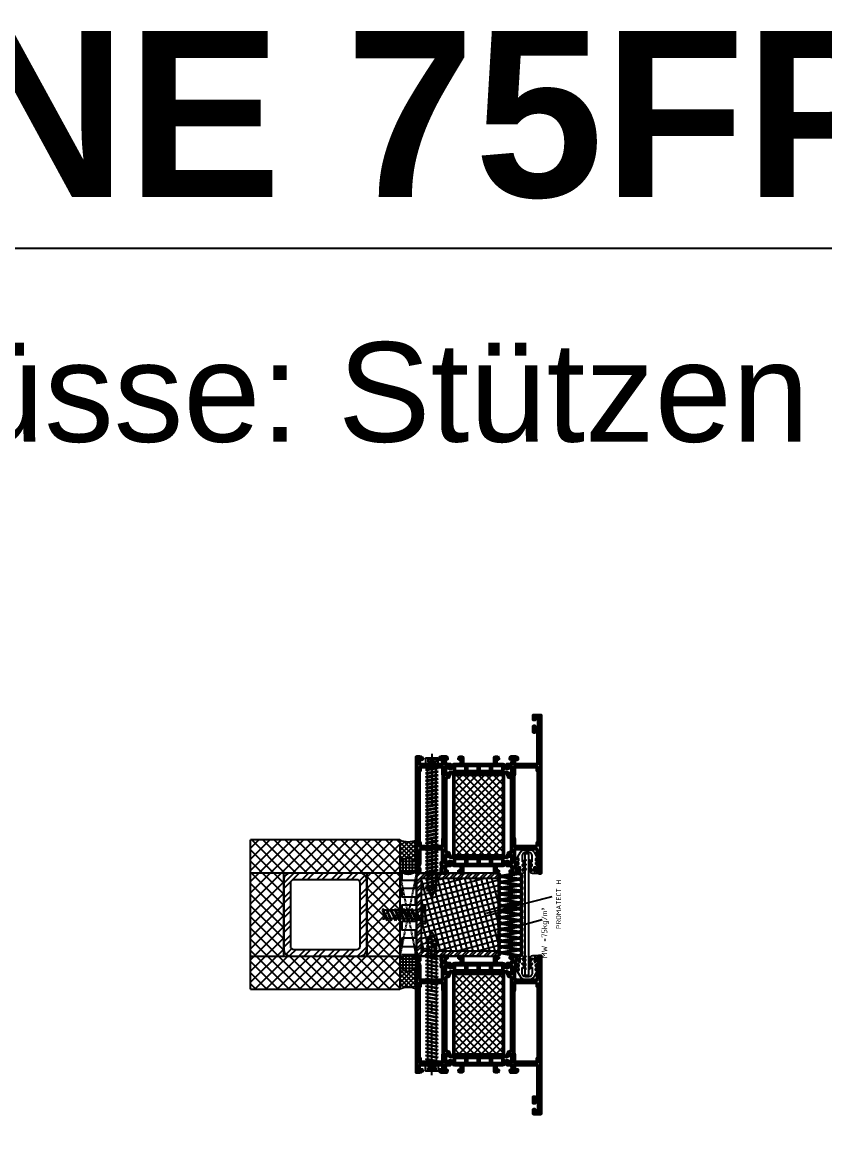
# Model space of a CAD drawing. Header units: millimetres. Extents: x -1598 to 10110, y -2803 to 662.
# Drawn here: x 7886 to 8370, y -8 to 662 of the extents above; entities that cross this region are included whole.
import ezdxf

# ---------------------------------------------------------------- set-up
doc = ezdxf.new("R2010")
doc.units = ezdxf.units.MM
for name, pattern in [('AUSGEZOGEN', [0]), ('CENTER', [50.8, 31.75, -6.35, 6.35, -6.35]), ('FOIL', [2, 0.8, -1.2]), ('VERDECKT', [0.75, 0.5, -0.25])]:
    doc.linetypes.add(name, pattern=pattern)
for name, color, linetype in [('00TXT', 7, 'AUSGEZOGEN'), ('01TXT', 7, 'Continuous'), ('CENT_25', 3, 'CENTER'), ('CONST25', 3, 'Continuous'), ('CONST35', 3, 'Continuous'), ('DICHT_PAR', 3, 'Continuous'), ('HIDE_25', 3, 'VERDECKT')]:
    doc.layers.add(name, color=color, linetype=linetype)
for name, color, linetype, lineweight in [('AM_2', 5, 'Continuous', 50), ('AM_4', 3, 'Continuous', 25), ('AM_S', 80, 'Continuous', 50), ('AM_SP', 3, 'Continuous', 50), ('Docu-AM_8', 1, 'Continuous', 25), ('Schraffur', 12, 'Continuous', 25), ('X_INS_BLOCK', 7, 'Continuous', 20)]:
    doc.layers.add(name, color=color, linetype=linetype, lineweight=lineweight)
doc.layers.add('BOUND_EXT', color=30, linetype='Continuous', plot=False)
doc.styles.get("Standard").update_dxf_attribs({"font": 'ISOCP.SHX'})
doc.styles.add('SWISS', font='swiss.ttf')
doc.styles.add('SWISSB', font='swissb.ttf')
pattern_1 = [(315, (7892.8588, 407.7807), (1.347038, 1.347038), []), (45, (7892.8588, 407.7807), (-1.347038, 1.347038), [])]
pattern_2 = [(360, (7892.8588, 407.7807), (7e-16, 1.905), []), (90, (7892.8588, 407.7807), (-1.905, 7e-16), [])]
pattern_3 = [(315, (7892.8588, 471.0216), (1.3470384, 1.3470384), []), (45, (7892.8588, 471.0216), (-1.3470384, 1.3470384), [])]
pattern_4 = [(360, (7892.8588, 471.0216), (7e-16, 1.905), []), (90, (7892.8588, 471.0216), (-1.905, 7e-16), [])]

# ---------------------------------------------------------------- blocks, each defined once
blk = doc.blocks.new('A-4090183_docu_wos')
at = {"layer": 'Docu-AM_8'}
h = blk.add_hatch(dxfattribs=at)
h.set_pattern_fill('ANSI37', color=256)
h.paths.add_polyline_path([(30, 49), (0, 49), (0, 0), (30, 0)])
at = {"layer": 'AM_S'}
blk.add_lwpolyline([(0, 0), (30, 0), (30, 49), (0, 49), (0, 0)], close=True, dxfattribs=at)
blk = doc.blocks.new('B-LL4010060')
at = {"layer": 'DICHT_PAR'}
for points in [[(9.4, 12.7, -0.414214), (11.4, 10.7), (11.4, 7.32, -0.606815), (11.09, 7.16), (9.67, 8.15, 0.876976), (9.27, 7.71), (11.35, 5.22, -0.176327), (11.4, 5.1), (11.4, 4.63, -0.63707), (11.07, 4.47), (9.69, 5.63, 0.876976), (9.25, 5.23), (11.36, 2.22, -0.153915), (11.4, 2.1), (11.4, 1.71, -0.668179), (11.06, 1.57), (9.71, 2.91, 0.876976), (9.24, 2.55), (10.28, 0.75, 0.267949), (11.58, 0), (14.6, 0, 0.414214), (14.8, 0.2), (14.8, 2.8, -0.414214), (15, 3), (15.3, 3, 0.414214), (15.5, 3.2), (15.5, 3.23, 0.221695), (15.14, 4), (13.47, 5.4, -0.221695), (13.4, 5.56), (13.4, 6.24, -0.520567), (13.67, 6.43), (14.5, 6.13, 0.8391), (14.79, 6.64), (13.47, 7.76, -0.220543), (13.4, 7.91), (13.4, 8.69, -0.63707), (13.73, 8.84), (14.41, 8.27, 0.8391), (14.86, 8.65), (12.52, 12.7, 0.267949), (9.92, 14.2), (6.88, 14.2, 0.267949), (4.28, 12.7), (1.94, 8.65, 0.8391), (2.39, 8.27), (3.07, 8.84, -0.63707), (3.4, 8.69), (3.4, 7.91, -0.220543), (3.33, 7.76), (2.01, 6.64, 0.8391), (2.3, 6.13), (3.13, 6.43, -0.520567), (3.4, 6.24), (3.4, 5.56, -0.221695), (3.33, 5.4), (1.66, 4, 0.221695), (1.3, 3.23), (1.3, 3.2, 0.414214), (1.5, 3), (1.8, 3, -0.414214), (2, 2.8), (2, 0.2, 0.414214), (2.2, 0), (5.22, 0, 0.267949), (6.52, 0.75), (7.56, 2.55, 0.876976), (7.09, 2.91), (5.74, 1.57, -0.668179), (5.4, 1.71), (5.4, 2.1, -0.153915), (5.44, 2.22), (7.55, 5.23, 0.876976), (7.11, 5.63), (5.73, 4.47, -0.63707), (5.4, 4.63), (5.4, 5.1, -0.176327), (5.45, 5.22), (7.53, 7.71, 0.876976), (7.13, 8.15), (5.71, 7.16, -0.606815), (5.4, 7.32), (5.4, 10.7, -0.414214), (7.4, 12.7), (9.4, 12.7)], [(4.2, 3.5, 1), (3.2, 3.5), (3.2, 1.5, 1), (4.2, 1.5), (4.2, 3.5)], [(12.6, 1.5, 1), (13.6, 1.5), (13.6, 3.5, 1), (12.6, 3.5), (12.6, 1.5)]]:
    blk.add_lwpolyline(points, format="xyb", close=True, dxfattribs=at)
blk = doc.blocks.new('LL4010060')
blk.add_blockref('B-LL4010060', (0, 0))
blk = doc.blocks.new('S2')
for p, q in [((14632.26, 24993.55), (14639.76, 24996.05)), ((14632.26, 24991.28), (14639.11, 24993.78)), ((14633.36, 24995.88), (14632.91, 24996.05)), ((14633.36, 24993.91), (14638.66, 24996.45)), ((14633.36, 24993.91), (14633.36, 24995.88)), ((14633.36, 24993.14), (14638.66, 24995.68)), ((14638.66, 24993.95), (14633.87, 24991.87)), ((14639.76, 24996.05), (14638.66, 24996.45)), ((14638.66, 24993.95), (14638.66, 24995.68)), ((14639.11, 24993.78), (14638.66, 24993.95)), ((14633.36, 24993.14), (14632.26, 24993.55)), ((14633.36, 24990.88), (14632.26, 24991.28)), ((14632.26, 24988.55), (14639.76, 24991.05)), ((14633.36, 24988.14), (14632.26, 24988.55)), ((14632.26, 24986.05), (14639.76, 24988.55)), ((14633.36, 24990.88), (14638.66, 24993.6)), ((14633.36, 24991.68), (14633.36, 24993.14)), ((14633.36, 24988.91), (14638.66, 24991.45)), ((14633.36, 24988.91), (14633.36, 24990.88)), ((14633.36, 24988.14), (14638.66, 24990.68)), ((14633.36, 24986.41), (14638.66, 24988.95)), ((14633.36, 24985.64), (14638.66, 24988.18)), ((14633.36, 24986.41), (14633.36, 24988.14)), ((14638.66, 24991.45), (14638.66, 24993.62)), ((14639.76, 24991.05), (14638.66, 24991.45)), ((14638.66, 24988.95), (14638.66, 24990.68)), ((14639.76, 24988.55), (14638.66, 24988.95)), ((14638.66, 24986.45), (14638.66, 24988.18)), ((14633.36, 24985.64), (14632.26, 24986.05)), ((14632.26, 24983.55), (14639.76, 24986.05)), ((14632.26, 24981.05), (14639.76, 24983.55)), ((14633.36, 24983.14), (14632.26, 24983.55)), ((14632.26, 24981.05), (14639.76, 24983.55)), ((14639.76, 24981.05), (14632.26, 24978.55)), ((14633.36, 24980.64), (14632.26, 24981.05)), ((14633.36, 24983.91), (14638.66, 24986.45)), ((14633.36, 24983.14), (14638.66, 24985.68)), ((14633.36, 24983.91), (14633.36, 24985.64)), ((14633.36, 24981.41), (14638.66, 24983.95)), ((14633.36, 24980.64), (14638.66, 24983.18)), ((14633.36, 24980.64), (14638.66, 24983.18)), ((14633.36, 24981.41), (14633.36, 24983.14)), ((14633.36, 24978.91), (14638.66, 24981.45)), ((14633.36, 24978.91), (14638.66, 24981.45)), ((14633.36, 24978.14), (14638.66, 24980.68)), ((14633.36, 24978.91), (14633.36, 24980.64)), ((14639.76, 24986.05), (14638.66, 24986.45)), ((14638.66, 24983.95), (14638.66, 24985.68)), ((14639.76, 24983.55), (14638.66, 24983.95)), ((14638.66, 24981.45), (14638.66, 24983.18)), ((14639.76, 24981.05), (14638.66, 24981.45)), ((14639.76, 24981.05), (14638.66, 24981.45)), ((14638.66, 24978.95), (14638.66, 24980.68)), ((14632.26, 24976.05), (14639.76, 24978.55)), ((14633.36, 24978.14), (14632.26, 24978.55)), ((14633.1, 24975.74), (14632.26, 24976.05)), ((14638.8, 24976.4), (14632.32, 24973.56)), ((14632.32, 24973.56), (14639.76, 24976.05)), ((14638.67, 24978.18), (14633.1, 24975.74)), ((14633.23, 24976.37), (14638.66, 24978.95)), ((14639.76, 24978.55), (14638.66, 24978.95)), ((14639.76, 24976.05), (14638.8, 24976.4)), ((14630.31, 24970.94), (14630.41, 24972.04)), ((14630.41, 24972.04), (14631.26, 24972.89)), ((14630.41, 24972.04), (14641.62, 24972.04)), ((14630.81, 24970.39), (14641.22, 24970.39)), ((14640.76, 24972.89), (14631.26, 24972.89)), ((14641.62, 24972.04), (14640.76, 24972.89)), ((14641.72, 24970.94), (14641.62, 24972.04))]:
    blk.add_line(p, q)
for centre, radius, start, end in [((14623.36, 24978.01), 10, 332.74785, 346.86815), ((14623.36, 24978.01), 10, 350.52885, 0.7633), ((14648.66, 24978.01), 10, 179.04277, 189.28873), ((14648.66, 24978.01), 10, 192.9916, 207.25215), ((14630.81, 24970.89), 0.5, 175, 270), ((14631.37, 24973.89), 1, 269.88065, 332.6128), ((14640.66, 24973.89), 1, 207.38696, 270.11916), ((14641.22, 24970.89), 0.5, 270, 5)]:
    blk.add_arc(centre, radius, start, end)
blk = doc.blocks.new('*X84')
at = {"color": 0}
for p, q in [((385.68, 70.82), (381.68, 74.82)), ((388.8, 70.82), (384.8, 74.82)), ((394.52, 70.82), (390.52, 74.82)), ((397.64, 70.82), (393.64, 74.82)), ((403.36, 70.82), (399.36, 74.82)), ((406.48, 70.82), (402.48, 74.82)), ((412.2, 70.82), (408.2, 74.82)), ((415.32, 70.82), (411.32, 74.82)), ((421.3, 70.55), (417.03, 74.82)), ((426.31, 68.67), (420.16, 74.82)), ((380.31, 67.35), (376.34, 71.32)), ((380.73, 70.05), (377.31, 73.47)), ((426.31, 65.54), (422.05, 69.8)), ((380.31, 61.63), (376.31, 65.63)), ((380.31, 58.51), (376.31, 62.51)), ((426.31, 59.83), (422.31, 63.83)), ((426.31, 56.7), (422.31, 60.7)), ((380.31, 52.79), (376.31, 56.79)), ((380.31, 49.67), (376.31, 53.67)), ((426.31, 50.99), (422.31, 54.99)), ((380.31, 43.96), (376.31, 47.96)), ((426.31, 47.86), (422.31, 51.86)), ((380.31, 40.83), (376.31, 44.83)), ((426.31, 42.15), (422.31, 46.15)), ((426.31, 39.03), (422.31, 43.03)), ((380.31, 35.12), (376.31, 39.12)), ((380.31, 31.99), (376.31, 35.99)), ((426.31, 33.31), (422.31, 37.31)), ((426.31, 30.19), (422.31, 34.19)), ((381.77, 24.82), (376.31, 30.28)), ((387.49, 24.82), (383.49, 28.82)), ((390.61, 24.82), (386.61, 28.82)), ((396.32, 24.82), (392.32, 28.82)), ((399.45, 24.82), (395.45, 28.82)), ((405.16, 24.82), (401.16, 28.82)), ((408.29, 24.82), (404.29, 28.82)), ((414, 24.82), (410, 28.82)), ((417.13, 24.82), (413.13, 28.82)), ((422.81, 24.85), (418.84, 28.82)), ((424.96, 25.82), (421.54, 29.24))]:
    blk.add_line(p, q, dxfattribs=at)
blk = doc.blocks.new('Schraube 1')
at = {"layer": 'CENT_25'}
blk.add_line((524.71, 411.25), (613.33, 411.25), dxfattribs=at)
at = {"layer": 'CONST25'}
for p, q in [((527.25, 407.7), (527.25, 414.8)), ((527.55, 415.1), (531.05, 415.1)), ((531.05, 415.1), (531.05, 407.4)), ((534.05, 413.9), (531.05, 413.9)), ((532.95, 408.6), (534.05, 413.9)), ((534.64, 413.9), (533.54, 408.6)), ((534.05, 413.9), (534.35, 415)), ((534.35, 415), (534.64, 413.9)), ((536.25, 413.9), (534.64, 413.9)), ((535.15, 408.6), (536.25, 413.9)), ((536.84, 413.9), (535.74, 408.6)), ((536.25, 413.9), (536.55, 415)), ((536.55, 415), (536.84, 413.9)), ((538.45, 413.9), (536.84, 413.9)), ((537.35, 408.6), (538.45, 413.9)), ((539.04, 413.9), (537.94, 408.6)), ((538.45, 413.9), (538.75, 415)), ((538.75, 415), (539.04, 413.9)), ((540.65, 413.9), (539.04, 413.9)), ((539.55, 408.6), (540.65, 413.9)), ((541.24, 413.9), (540.14, 408.6)), ((540.65, 413.9), (540.95, 415)), ((540.95, 415), (541.24, 413.9)), ((542.85, 413.9), (541.24, 413.9)), ((541.75, 408.6), (542.85, 413.9)), ((543.44, 413.9), (542.34, 408.6)), ((542.85, 413.9), (543.15, 415)), ((543.15, 415), (543.44, 413.9)), ((545.05, 413.9), (543.44, 413.9)), ((543.95, 408.6), (545.05, 413.9)), ((545.64, 413.9), (544.54, 408.6)), ((545.05, 413.9), (545.35, 415)), ((545.35, 415), (545.64, 413.9)), ((547.25, 413.9), (545.64, 413.9)), ((546.15, 408.6), (547.25, 413.9)), ((547.84, 413.9), (546.74, 408.6)), ((547.25, 413.9), (547.55, 415)), ((547.55, 415), (547.84, 413.9)), ((549.45, 413.9), (547.84, 413.9)), ((548.35, 408.6), (549.45, 413.9)), ((550.04, 413.9), (548.94, 408.6)), ((549.45, 413.9), (549.75, 415)), ((549.75, 415), (550.04, 413.9)), ((551.65, 413.9), (550.04, 413.9)), ((550.55, 408.6), (551.65, 413.9)), ((552.24, 413.9), (551.14, 408.6)), ((551.65, 413.9), (551.95, 415)), ((551.95, 415), (552.24, 413.9)), ((553.85, 413.9), (552.24, 413.9)), ((552.75, 408.6), (553.85, 413.9)), ((554.44, 413.9), (553.34, 408.6)), ((553.85, 413.9), (554.15, 415)), ((554.15, 415), (554.44, 413.9)), ((556.05, 413.9), (554.44, 413.9)), ((554.95, 408.6), (556.05, 413.9)), ((556.64, 413.9), (555.54, 408.6)), ((556.05, 413.9), (556.35, 415)), ((556.35, 415), (556.64, 413.9)), ((558.25, 413.9), (556.64, 413.9)), ((557.15, 408.6), (558.25, 413.9)), ((558.84, 413.9), (557.74, 408.6)), ((558.25, 413.9), (558.55, 415)), ((558.55, 415), (558.84, 413.9)), ((560.45, 413.9), (558.84, 413.9)), ((559.35, 408.6), (560.45, 413.9)), ((561.04, 413.9), (559.94, 408.6)), ((560.45, 413.9), (560.75, 415)), ((560.75, 415), (561.04, 413.9)), ((562.65, 413.9), (561.04, 413.9)), ((561.55, 408.6), (562.65, 413.9)), ((563.24, 413.9), (562.14, 408.6)), ((562.65, 413.9), (562.95, 415)), ((562.95, 415), (563.24, 413.9)), ((564.85, 413.9), (563.24, 413.9)), ((563.75, 408.6), (564.85, 413.9)), ((565.44, 413.9), (564.34, 408.6)), ((564.85, 413.9), (565.15, 415)), ((565.15, 415), (565.44, 413.9)), ((567.05, 413.9), (565.44, 413.9)), ((565.95, 408.6), (567.05, 413.9)), ((567.64, 413.9), (566.54, 408.6)), ((567.05, 413.9), (567.35, 415)), ((567.35, 415), (567.64, 413.9)), ((569.25, 413.9), (567.64, 413.9)), ((568.15, 408.6), (569.25, 413.9)), ((569.84, 413.9), (568.74, 408.6)), ((569.25, 413.9), (569.55, 415)), ((569.55, 415), (569.84, 413.9)), ((571.45, 413.9), (569.84, 413.9)), ((570.35, 408.6), (571.45, 413.9)), ((572.04, 413.9), (570.94, 408.6)), ((571.45, 413.9), (571.75, 415)), ((571.75, 415), (572.04, 413.9)), ((573.65, 413.9), (572.04, 413.9)), ((572.55, 408.6), (573.65, 413.9)), ((574.24, 413.9), (573.14, 408.6)), ((573.65, 413.9), (573.95, 415)), ((573.95, 415), (574.24, 413.9)), ((575.85, 413.9), (574.24, 413.9)), ((574.75, 408.6), (575.85, 413.9)), ((576.44, 413.9), (575.34, 408.6)), ((575.85, 413.9), (576.15, 415)), ((576.15, 415), (576.44, 413.9)), ((578.05, 413.9), (576.44, 413.9)), ((576.95, 408.6), (578.05, 413.9)), ((578.64, 413.9), (577.54, 408.6)), ((578.05, 413.9), (578.35, 415)), ((578.35, 415), (578.64, 413.9)), ((580.25, 413.9), (578.64, 413.9)), ((579.15, 408.6), (580.25, 413.9)), ((580.84, 413.9), (579.74, 408.6)), ((580.25, 413.9), (580.55, 415)), ((580.55, 415), (580.84, 413.9)), ((582.45, 413.9), (580.84, 413.9)), ((581.35, 408.6), (582.45, 413.9)), ((583.04, 413.9), (581.94, 408.6)), ((582.45, 413.9), (582.75, 415)), ((582.75, 415), (583.04, 413.9)), ((584.65, 413.9), (583.04, 413.9)), ((583.55, 408.6), (584.65, 413.9)), ((585.24, 413.9), (584.14, 408.6)), ((584.65, 413.9), (584.95, 415)), ((584.95, 415), (585.24, 413.9)), ((586.85, 413.9), (585.24, 413.9)), ((585.75, 408.6), (586.85, 413.9)), ((587.44, 413.9), (586.34, 408.6)), ((586.85, 413.9), (587.15, 415)), ((587.15, 415), (587.44, 413.9)), ((589.05, 413.9), (587.44, 413.9)), ((587.95, 408.6), (589.05, 413.9)), ((589.64, 413.9), (588.54, 408.6)), ((589.05, 413.9), (589.35, 415)), ((589.35, 415), (589.64, 413.9)), ((591.25, 413.9), (589.64, 413.9)), ((590.15, 408.6), (591.25, 413.9)), ((591.84, 413.9), (590.74, 408.6)), ((591.25, 413.9), (591.55, 415)), ((591.55, 415), (591.84, 413.9)), ((593.45, 413.9), (591.84, 413.9)), ((592.35, 408.6), (593.45, 413.9)), ((594.04, 413.9), (592.94, 408.6)), ((593.45, 413.9), (593.75, 415)), ((593.75, 415), (594.04, 413.9)), ((595.65, 413.9), (594.04, 413.9)), ((594.55, 408.6), (595.65, 413.9)), ((596.24, 413.9), (595.14, 408.6)), ((595.65, 413.9), (595.95, 415)), ((595.95, 415), (596.24, 413.9)), ((598, 413.9), (596.24, 413.9)), ((596.9, 408.6), (598, 413.9)), ((598.29, 413.9), (597.19, 408.6)), ((598, 413.9), (598.15, 414.45)), ((598.15, 414.45), (598.29, 413.9)), ((600.05, 413.9), (598.29, 413.9)), ((598.95, 408.6), (600.05, 413.9)), ((600.64, 413.9), (599.54, 408.6)), ((600.05, 413.9), (600.35, 415)), ((600.35, 415), (600.64, 413.9)), ((602.4, 413.9), (600.64, 413.9)), ((601.3, 408.6), (602.4, 413.9)), ((602.69, 413.9), (601.59, 408.6)), ((602.4, 413.9), (602.55, 414.45)), ((602.55, 414.45), (602.69, 413.9)), ((604.45, 413.9), (602.69, 413.9)), ((603.35, 408.6), (604.45, 413.9)), ((605.04, 413.9), (603.94, 408.6)), ((604.45, 413.9), (604.75, 415)), ((604.75, 415), (605.04, 413.9)), ((605.78, 408.98), (604.85, 408.6)), ((606.64, 413.15), (605.02, 413.83)), ((605.7, 408.6), (606.8, 413.9)), ((607.09, 413.9), (605.99, 408.6)), ((608.17, 409.98), (606.1, 409.12)), ((606.8, 413.9), (606.95, 414.45)), ((608.69, 412.31), (606.91, 413.04)), ((606.95, 414.45), (607.09, 413.9)), ((608.69, 412.31), (608.17, 409.98)), ((608.33, 409.41), (608.17, 409.98)), ((608.52, 410.12), (608.33, 409.41)), ((608.99, 412.18), (608.52, 410.12)), ((611.25, 411.25), (608.52, 410.12)), ((608.82, 412.8), (608.69, 412.31)), ((608.99, 412.18), (608.82, 412.8)), ((611.25, 411.25), (608.99, 412.18)), ((531.05, 407.4), (527.55, 407.4)), ((532.95, 408.6), (531.05, 408.6)), ((533.25, 407.5), (532.95, 408.6)), ((533.54, 408.6), (533.25, 407.5)), ((535.15, 408.6), (533.54, 408.6)), ((535.45, 407.5), (535.15, 408.6)), ((535.74, 408.6), (535.45, 407.5)), ((537.35, 408.6), (535.74, 408.6)), ((537.65, 407.5), (537.35, 408.6)), ((537.94, 408.6), (537.65, 407.5)), ((539.55, 408.6), (537.94, 408.6)), ((539.85, 407.5), (539.55, 408.6)), ((540.14, 408.6), (539.85, 407.5)), ((541.75, 408.6), (540.14, 408.6)), ((542.05, 407.5), (541.75, 408.6)), ((542.34, 408.6), (542.05, 407.5)), ((543.95, 408.6), (542.34, 408.6)), ((544.25, 407.5), (543.95, 408.6)), ((544.54, 408.6), (544.25, 407.5)), ((546.15, 408.6), (544.54, 408.6)), ((546.45, 407.5), (546.15, 408.6)), ((546.74, 408.6), (546.45, 407.5)), ((548.35, 408.6), (546.74, 408.6)), ((548.65, 407.5), (548.35, 408.6)), ((548.94, 408.6), (548.65, 407.5)), ((550.55, 408.6), (548.94, 408.6)), ((550.85, 407.5), (550.55, 408.6)), ((551.14, 408.6), (550.85, 407.5)), ((552.75, 408.6), (551.14, 408.6)), ((553.05, 407.5), (552.75, 408.6)), ((553.34, 408.6), (553.05, 407.5)), ((554.95, 408.6), (553.34, 408.6)), ((555.25, 407.5), (554.95, 408.6)), ((555.54, 408.6), (555.25, 407.5)), ((557.15, 408.6), (555.54, 408.6)), ((557.45, 407.5), (557.15, 408.6)), ((557.74, 408.6), (557.45, 407.5)), ((559.35, 408.6), (557.74, 408.6)), ((559.65, 407.5), (559.35, 408.6)), ((559.94, 408.6), (559.65, 407.5)), ((561.55, 408.6), (559.94, 408.6)), ((561.85, 407.5), (561.55, 408.6)), ((562.14, 408.6), (561.85, 407.5)), ((563.75, 408.6), (562.14, 408.6)), ((564.05, 407.5), (563.75, 408.6)), ((564.34, 408.6), (564.05, 407.5)), ((565.95, 408.6), (564.34, 408.6)), ((566.25, 407.5), (565.95, 408.6)), ((566.54, 408.6), (566.25, 407.5)), ((568.15, 408.6), (566.54, 408.6)), ((568.45, 407.5), (568.15, 408.6)), ((568.74, 408.6), (568.45, 407.5)), ((570.35, 408.6), (568.74, 408.6)), ((570.65, 407.5), (570.35, 408.6)), ((570.94, 408.6), (570.65, 407.5)), ((572.55, 408.6), (570.94, 408.6)), ((572.85, 407.5), (572.55, 408.6)), ((573.14, 408.6), (572.85, 407.5)), ((574.75, 408.6), (573.14, 408.6)), ((575.05, 407.5), (574.75, 408.6)), ((575.34, 408.6), (575.05, 407.5)), ((576.95, 408.6), (575.34, 408.6)), ((577.25, 407.5), (576.95, 408.6)), ((577.54, 408.6), (577.25, 407.5)), ((579.15, 408.6), (577.54, 408.6)), ((579.45, 407.5), (579.15, 408.6)), ((579.74, 408.6), (579.45, 407.5)), ((581.35, 408.6), (579.74, 408.6)), ((581.65, 407.5), (581.35, 408.6)), ((581.94, 408.6), (581.65, 407.5)), ((583.55, 408.6), (581.94, 408.6)), ((583.85, 407.5), (583.55, 408.6)), ((584.14, 408.6), (583.85, 407.5)), ((585.75, 408.6), (584.14, 408.6)), ((586.05, 407.5), (585.75, 408.6)), ((586.34, 408.6), (586.05, 407.5)), ((587.95, 408.6), (586.34, 408.6)), ((588.25, 407.5), (587.95, 408.6)), ((588.54, 408.6), (588.25, 407.5)), ((590.15, 408.6), (588.54, 408.6)), ((590.45, 407.5), (590.15, 408.6)), ((590.74, 408.6), (590.45, 407.5)), ((592.35, 408.6), (590.74, 408.6)), ((592.65, 407.5), (592.35, 408.6)), ((592.94, 408.6), (592.65, 407.5)), ((594.55, 408.6), (592.94, 408.6)), ((594.85, 407.5), (594.55, 408.6)), ((595.14, 408.6), (594.85, 407.5)), ((596.9, 408.6), (595.14, 408.6)), ((597.05, 408.05), (596.9, 408.6)), ((597.19, 408.6), (597.05, 408.05)), ((598.95, 408.6), (597.19, 408.6)), ((599.25, 407.5), (598.95, 408.6)), ((599.54, 408.6), (599.25, 407.5)), ((601.3, 408.6), (599.54, 408.6)), ((601.45, 408.05), (601.3, 408.6)), ((601.59, 408.6), (601.45, 408.05)), ((603.35, 408.6), (601.59, 408.6)), ((603.65, 407.5), (603.35, 408.6)), ((603.94, 408.6), (603.65, 407.5)), ((604.85, 408.6), (603.94, 408.6)), ((605.85, 408.05), (605.7, 408.6)), ((605.99, 408.6), (605.85, 408.05))]:
    blk.add_line(p, q, dxfattribs=at)
for centre, start, end in [((527.55, 414.8), 90, 180), ((527.55, 407.7), 180, 270)]:
    blk.add_arc(centre, 0.3, start, end, dxfattribs=at)
at = {"layer": 'HIDE_25', "linetype": 'VERDECKT'}
for p, q in [((527.25, 413.75), (529.68, 413.75)), ((527.25, 412.25), (529.68, 412.25)), ((527.25, 410.25), (529.68, 410.25)), ((527.25, 408.75), (529.68, 408.75)), ((527.33, 412.75), (529.73, 412.75)), ((527.33, 409.75), (529.73, 409.75)), ((529.68, 413.75), (530.28, 411.25)), ((529.68, 408.75), (530.28, 411.25))]:
    blk.add_line(p, q, dxfattribs=at)
at = {"layer": 'HIDE_25'}
for centre in [(524.49, 413), (524.49, 409.5)]:
    blk.add_arc(centre, 2.86, 344.78602, 15.21398, dxfattribs=at)
at = {"layer": 'HIDE_25', "linetype": 'VERDECKT'}
for centre, radius, start, end in [((523.89, 411.25), 3.5, 343.41492, 16.58508), ((524.88, 413), 4.85, 351.10522, 8.89478), ((521.58, 411.25), 8.16, 352.95849, 7.04151), ((524.88, 409.5), 4.85, 351.10522, 8.89478)]:
    blk.add_arc(centre, radius, start, end, dxfattribs=at)
blk = doc.blocks.new('*U85')
at = {"layer": 'AM_4', "linetype": 'FOIL', "const_width": 0.2, "flags": 128}
blk.add_lwpolyline([(-14340.3, -24894.89), (-14290.3, -24894.89)], dxfattribs=at)
at = {"layer": 'AM_4'}
for points in [[(-14340.3, -24894.79), (-14290.3, -24894.79)], [(-14340.3, -24894.99), (-14290.3, -24894.99)]]:
    blk.add_lwpolyline(points, dxfattribs=at)
blk = doc.blocks.new('*U86', base_point=(239.79, 464.65))
at = {"layer": 'AM_2'}
for points in [[(239.79, 478.57, -0.464696), (241.53, 476.5), (239.81, 466.73, 0.464696), (241.56, 464.65, 0.464696)], [(241.56, 464.65, 0.464696), (243.31, 466.73), (241.58, 476.5, -0.464696), (243.33, 478.57, -0.464696)], [(243.33, 478.57, -0.464696), (245.08, 476.5), (243.36, 466.73, 0.464696), (245.1, 464.65, 0.464696)], [(245.1, 464.65, 0.464696), (246.85, 466.73), (245.13, 476.5, -0.464696), (246.88, 478.57, -0.464696)], [(246.88, 478.57, -0.464696), (248.62, 476.5), (246.9, 466.73, 0.464696), (248.65, 464.65, 0.464696)], [(248.65, 464.65, 0.464696), (250.4, 466.73), (248.67, 476.5, -0.464696), (250.42, 478.57, -0.464696)], [(250.42, 478.57, -0.464696), (252.17, 476.5), (250.45, 466.73, 0.464696), (252.2, 464.65, 0.464696)], [(252.2, 464.65, 0.464696), (253.94, 466.73), (252.22, 476.5, -0.464696), (253.97, 478.57, -0.464696)], [(253.97, 478.57, -0.464696), (255.72, 476.5), (253.99, 466.73, 0.464696), (255.74, 464.65, 0.464696)], [(255.74, 464.65, 0.464696), (257.49, 466.73), (255.77, 476.5, -0.464696), (257.51, 478.57, -0.464696)], [(257.51, 478.57, -0.464696), (259.26, 476.5), (257.54, 466.73, 0.464696), (259.29, 464.65, 0.464696)], [(259.29, 464.65, 0.464696), (261.03, 466.73), (259.31, 476.5, -0.464696), (261.06, 478.57, -0.464696)], [(261.06, 478.57, -0.464696), (262.81, 476.5), (261.08, 466.73, 0.464696), (262.83, 464.65, 0.464696)], [(262.83, 464.65, 0.464696), (264.58, 466.73), (262.86, 476.5, -0.464696), (264.6, 478.57, -0.464696)], [(264.6, 478.57, -0.464696), (266.35, 476.5), (264.63, 466.73, 0.464696), (266.38, 464.65, 0.464696)], [(266.38, 464.65, 0.464696), (268.12, 466.73), (266.4, 476.5, -0.464696), (268.15, 478.57, -0.464696)], [(268.15, 478.57, -0.464696), (269.9, 476.5), (268.18, 466.73, 0.464696), (269.92, 464.65, 0.464696)], [(269.92, 464.65, 0.464696), (271.67, 466.73), (269.95, 476.5, -0.464696), (271.7, 478.57, -0.464696)], [(271.7, 478.57, -0.464696), (273.44, 476.5), (271.72, 466.73, 0.464696), (273.47, 464.65, 0.464696)], [(273.47, 464.65, 0.464696), (275.22, 466.73), (273.49, 476.5, -0.464696), (275.24, 478.57, -0.464696)], [(275.24, 478.57, -0.464696), (276.99, 476.5), (275.27, 466.73, 0.464696), (277.01, 464.65, 0.464696)], [(277.01, 464.65, 0.464696), (278.76, 466.73), (277.04, 476.5, -0.464696), (278.79, 478.57, -0.464696)], [(278.79, 478.57, -0.464696), (280.53, 476.5), (278.81, 466.73, 0.464696), (280.56, 464.65, 0.464696)], [(280.56, 464.65, 0.464696), (282.31, 466.73), (280.58, 476.5, -0.464696), (282.33, 478.57, -0.464696)], [(282.33, 478.57, -0.464696), (284.08, 476.5), (282.36, 466.73, 0.464696), (284.1, 464.65, 0.464696)], [(284.1, 464.65, 0.464696), (285.85, 466.73), (284.13, 476.5, -0.464696), (285.88, 478.57, -0.464696)], [(285.88, 478.57, -0.464696), (287.62, 476.5), (285.9, 466.73, 0.464696), (287.65, 464.65, 0.464696)], [(287.65, 464.65, 0.464696), (289.4, 466.73), (287.68, 476.5, -0.464696), (289.42, 478.57, -0.464696)]]:
    blk.add_lwpolyline(points, format="xyb", dxfattribs=at)
blk = doc.blocks.new('B-1917067_docu_wos')
at = {"layer": 'Docu-AM_8'}
h = blk.add_hatch(color=256, dxfattribs=at)
edge = h.paths.add_edge_path()
edge.add_line((20.5, 59.8), (20.5, 60.5))
edge.add_line((20.5, 60.5), (18.3, 59.5))
edge.add_line((18.3, 59.5), (17.5, 59.5))
edge.add_line((17.5, 59.5), (17.5, 63.9))
edge.add_line((17.5, 63.9), (18.3, 63.9))
edge.add_line((18.3, 63.9), (20.5, 62.9))
edge.add_line((20.5, 62.9), (20.5, 65.5))
edge.add_line((20.5, 65.5), (17.5, 65.5))
edge.add_line((17.5, 65.5), (17.28, 68.8))
edge.add_line((17.28, 68.8), (18.59, 68.8))
edge.add_line((18.59, 68.8), (18.15, 70))
edge.add_line((18.15, 70), (15, 70))
edge.add_arc((15, 69), 1, 90, 180)
edge.add_line((14, 69), (14, 68.5))
edge.add_line((14, 68.5), (15.9, 68.5))
edge.add_line((15.9, 68.5), (15.9, 65.5))
edge.add_line((15.9, 65.5), (2.8, 65.5))
edge.add_arc((2.8, 66.5), 1, 180, 270, ccw=False)
edge.add_line((1.8, 66.5), (1.8, 86))
edge.add_line((1.8, 86), (3.5, 86))
edge.add_line((3.5, 86), (3.5, 85))
edge.add_line((3.5, 85), (4.5, 85))
edge.add_line((4.5, 85), (4.5, 88.5))
edge.add_line((4.5, 88.5), (3.5, 88.5))
edge.add_line((3.5, 88.5), (3.5, 87.5))
edge.add_line((3.5, 87.5), (2.3, 87.5))
edge.add_arc((2.3, 88.3), 0.8, 180, 270, ccw=False)
edge.add_line((1.5, 88.3), (1.5, 92.7))
edge.add_arc((2.3, 92.7), 0.8, 90, 180, ccw=False)
edge.add_line((2.3, 93.5), (3.5, 93.5))
edge.add_line((3.5, 93.5), (3.5, 92.5))
edge.add_line((3.5, 92.5), (4.5, 92.5))
edge.add_line((4.5, 92.5), (4.5, 95))
edge.add_line((4.5, 95), (0, 95))
edge.add_line((0, 95), (0, 0))
edge.add_line((0, 0), (1, 0))
edge.add_arc((1, 1), 1, 270, 360)
edge.add_line((2, 1), (2, 2.8))
edge.add_line((2, 2.8), (1.4, 2.8))
edge.add_line((1.4, 2.8), (1.4, 4.3))
edge.add_line((1.4, 4.3), (2, 5.34))
edge.add_line((2, 5.34), (2, 13.5))
edge.add_arc((3, 13.5), 1, 90, 180, ccw=False)
edge.add_line((3, 14.5), (14.8, 14.5))
edge.add_arc((14.8, 13.5), 1, 0, 90, ccw=False)
edge.add_line((15.8, 13.5), (15.8, 6.34))
edge.add_line((15.8, 6.34), (14.8, 6.34))
edge.add_line((14.8, 6.34), (14.8, 5.34))
edge.add_line((14.8, 5.34), (15.4, 4.3))
edge.add_line((15.4, 4.3), (15.4, 2.8))
edge.add_line((15.4, 2.8), (14.8, 2.8))
edge.add_line((14.8, 2.8), (14.8, 1))
edge.add_arc((15.8, 1), 1, 180, 270)
edge.add_line((15.8, 0), (18.15, 0))
edge.add_line((18.15, 0), (18.59, 1.2))
edge.add_line((18.59, 1.2), (17.28, 1.2))
edge.add_line((17.28, 1.2), (17.5, 4.5))
edge.add_line((17.5, 4.5), (20.5, 4.5))
edge.add_line((20.5, 4.5), (20.5, 7.1))
edge.add_line((20.5, 7.1), (18.3, 6.1))
edge.add_line((18.3, 6.1), (17.5, 6.1))
edge.add_line((17.5, 6.1), (17.5, 10.5))
edge.add_line((17.5, 10.5), (18.3, 10.5))
edge.add_line((18.3, 10.5), (20.5, 9.5))
edge.add_line((20.5, 9.5), (20.5, 10.2))
edge.add_line((20.5, 10.2), (19.77, 11.81))
edge.add_arc((18.86, 11.4), 1, 24.44395, 90)
edge.add_line((18.86, 12.4), (18.7, 12.4))
edge.add_arc((18.7, 13.4), 1, 180, 270, ccw=False)
edge.add_line((17.7, 13.4), (17.7, 56.6))
edge.add_arc((18.7, 56.6), 1, 90, 180, ccw=False)
edge.add_line((18.7, 57.6), (18.86, 57.6))
edge.add_arc((18.86, 58.6), 1, 270, 335.55605)
edge.add_line((19.77, 58.19), (20.5, 59.8))
edge = h.paths.add_edge_path(flags=16)
edge.add_line((2.2, 16), (15.9, 16))
edge.add_line((15.9, 16), (15.9, 20.35))
edge.add_arc((17.95, 20.35), 2.05, 154.3744, 180, ccw=False)
edge.add_arc((15.2, 21.67), 1, 334.3744, 360)
edge.add_line((16.2, 21.67), (16.2, 58.33))
edge.add_arc((15.2, 58.33), 1, 0, 25.6256)
edge.add_arc((17.95, 59.65), 2.05, 180, 205.6256, ccw=False)
edge.add_line((15.9, 59.65), (15.9, 64))
edge.add_line((15.9, 64), (2.2, 64))
edge.add_line((2.2, 64), (2.2, 61.5))
edge.add_line((2.2, 61.5), (1.6, 61.5))
edge.add_line((1.6, 61.5), (1.6, 18.5))
edge.add_line((1.6, 18.5), (2.2, 18.5))
edge.add_line((2.2, 18.5), (2.2, 16))
h = blk.add_hatch(color=256, dxfattribs=at)
edge = h.paths.add_edge_path()
edge.add_line((54.5, 59.8), (55.23, 58.19))
edge.add_arc((56.14, 58.6), 1, 204.44395, 270)
edge.add_line((56.14, 57.6), (56.3, 57.6))
edge.add_arc((56.3, 56.6), 1, 0, 90, ccw=False)
edge.add_line((57.3, 56.6), (57.3, 13.4))
edge.add_arc((56.3, 13.4), 1, -90, 0, ccw=False)
edge.add_line((56.3, 12.4), (56.14, 12.4))
edge.add_arc((56.14, 11.4), 1, 90, 155.55605)
edge.add_line((55.23, 11.81), (54.5, 10.2))
edge.add_line((54.5, 10.2), (54.5, 9.5))
edge.add_line((54.5, 9.5), (56.7, 10.5))
edge.add_line((56.7, 10.5), (57.5, 10.5))
edge.add_line((57.5, 10.5), (57.5, 6.1))
edge.add_line((57.5, 6.1), (56.7, 6.1))
edge.add_line((56.7, 6.1), (54.5, 7.1))
edge.add_line((54.5, 7.1), (54.5, 4.5))
edge.add_line((54.5, 4.5), (57.5, 4.5))
edge.add_line((57.5, 4.5), (57.72, 1.2))
edge.add_line((57.72, 1.2), (56.41, 1.2))
edge.add_line((56.41, 1.2), (56.85, 0))
edge.add_line((56.85, 0), (59.2, 0))
edge.add_arc((59.2, 1), 1, 270, 360)
edge.add_line((60.2, 1), (60.2, 2.8))
edge.add_line((60.2, 2.8), (59.6, 2.8))
edge.add_line((59.6, 2.8), (59.6, 4.3))
edge.add_line((59.6, 4.3), (60.2, 5.34))
edge.add_line((60.2, 5.34), (60.2, 6.34))
edge.add_line((60.2, 6.34), (59.2, 6.34))
edge.add_line((59.2, 6.34), (59.2, 13.5))
edge.add_arc((60.2, 13.5), 1, 90, 180, ccw=False)
edge.add_line((60.2, 14.5), (72, 14.5))
edge.add_arc((72, 13.5), 1, 0, 90, ccw=False)
edge.add_line((73, 13.5), (73, 5.34))
edge.add_line((73, 5.34), (73.6, 4.3))
edge.add_line((73.6, 4.3), (73.6, 2.8))
edge.add_line((73.6, 2.8), (73, 2.8))
edge.add_line((73, 2.8), (73, 1))
edge.add_arc((74, 1), 1, 180, 270)
edge.add_line((74, 0), (75, 0))
edge.add_line((75, 0), (75, 70))
edge.add_line((75, 70), (73.1, 70))
edge.add_arc((73.1, 68), 2, 90, 135)
edge.add_line((71.69, 69.41), (71.29, 69.01))
edge.add_line((71.29, 69.01), (71.5, 68.5))
edge.add_line((71.5, 68.5), (73.3, 68.5))
edge.add_line((73.3, 68.5), (73.3, 66.5))
edge.add_arc((72.3, 66.5), 1, -90, 0, ccw=False)
edge.add_line((72.3, 65.5), (59.1, 65.5))
edge.add_line((59.1, 65.5), (59.1, 68.5))
edge.add_line((59.1, 68.5), (61, 68.5))
edge.add_line((61, 68.5), (61, 69))
edge.add_arc((60, 69), 1, 0, 90)
edge.add_line((60, 70), (56.85, 70))
edge.add_line((56.85, 70), (56.41, 68.8))
edge.add_line((56.41, 68.8), (57.72, 68.8))
edge.add_line((57.72, 68.8), (57.5, 65.5))
edge.add_line((57.5, 65.5), (54.5, 65.5))
edge.add_line((54.5, 65.5), (54.5, 62.9))
edge.add_line((54.5, 62.9), (56.7, 63.9))
edge.add_line((56.7, 63.9), (57.5, 63.9))
edge.add_line((57.5, 63.9), (57.5, 59.5))
edge.add_line((57.5, 59.5), (56.7, 59.5))
edge.add_line((56.7, 59.5), (54.5, 60.5))
edge.add_line((54.5, 60.5), (54.5, 59.8))
edge = h.paths.add_edge_path(flags=0)
edge.add_arc((57.05, 59.65), 2.05, 334.3744, 360)
edge.add_line((59.1, 59.65), (59.1, 64))
edge.add_line((59.1, 64), (72.8, 64))
edge.add_line((72.8, 64), (72.8, 61.5))
edge.add_line((72.8, 61.5), (73.4, 61.5))
edge.add_line((73.4, 61.5), (73.4, 18.5))
edge.add_line((73.4, 18.5), (72.8, 18.5))
edge.add_line((72.8, 18.5), (72.8, 16))
edge.add_line((72.8, 16), (59.1, 16))
edge.add_line((59.1, 16), (59.1, 20.35))
edge.add_arc((57.05, 20.35), 2.05, 0, 25.6256)
edge.add_arc((59.8, 21.67), 1, 180, 205.6256, ccw=False)
edge.add_line((58.8, 21.67), (58.8, 58.33))
edge.add_arc((59.8, 58.33), 1, 154.3744, 180, ccw=False)
at = {"layer": 'AM_S'}
for points in [[(20.5, 59.8), (20.5, 60.5), (18.3, 59.5), (17.5, 59.5), (17.5, 63.9), (18.3, 63.9), (20.5, 62.9), (20.5, 65.5), (17.5, 65.5), (17.28, 68.8), (18.59, 68.8), (18.15, 70), (15, 70, 0.414214), (14, 69), (14, 68.5), (15.9, 68.5), (15.9, 65.5), (2.8, 65.5, -0.414214), (1.8, 66.5), (1.8, 86), (3.5, 86), (3.5, 85), (4.5, 85), (4.5, 88.5), (3.5, 88.5), (3.5, 87.5), (2.3, 87.5, -0.414214), (1.5, 88.3), (1.5, 92.7, -0.414214), (2.3, 93.5), (3.5, 93.5), (3.5, 92.5), (4.5, 92.5), (4.5, 95), (0, 95), (0, 0), (1, 0, 0.414214), (2, 1), (2, 2.8), (1.4, 2.8), (1.4, 4.3), (2, 5.34), (2, 13.5, -0.414214), (3, 14.5), (14.8, 14.5, -0.414214), (15.8, 13.5), (15.8, 6.34), (14.8, 6.34), (14.8, 5.34), (15.4, 4.3), (15.4, 2.8), (14.8, 2.8), (14.8, 1, 0.414214), (15.8, 0), (18.15, 0), (18.59, 1.2), (17.28, 1.2), (17.5, 4.5), (20.5, 4.5), (20.5, 7.1), (18.3, 6.1), (17.5, 6.1), (17.5, 10.5), (18.3, 10.5), (20.5, 9.5), (20.5, 10.2), (19.77, 11.81, 0.294108), (18.86, 12.4), (18.7, 12.4, -0.414214), (17.7, 13.4), (17.7, 56.6, -0.414214), (18.7, 57.6), (18.86, 57.6, 0.294108), (19.77, 58.19), (20.5, 59.8)], [(54.5, 59.8), (55.23, 58.19, 0.294108), (56.14, 57.6), (56.3, 57.6, -0.414214), (57.3, 56.6), (57.3, 13.4, -0.414214), (56.3, 12.4), (56.14, 12.4, 0.294108), (55.23, 11.81), (54.5, 10.2), (54.5, 9.5), (56.7, 10.5), (57.5, 10.5), (57.5, 6.1), (56.7, 6.1), (54.5, 7.1), (54.5, 4.5), (57.5, 4.5), (57.72, 1.2), (56.41, 1.2), (56.85, 0), (59.2, 0, 0.414214), (60.2, 1), (60.2, 2.8), (59.6, 2.8), (59.6, 4.3), (60.2, 5.34), (60.2, 6.34), (59.2, 6.34), (59.2, 13.5, -0.414214), (60.2, 14.5), (72, 14.5, -0.414214), (73, 13.5), (73, 5.34), (73.6, 4.3), (73.6, 2.8), (73, 2.8), (73, 1, 0.414214), (74, 0), (75, 0), (75, 70), (73.1, 70, 0.198912), (71.69, 69.41), (71.29, 69.01), (71.5, 68.5), (73.3, 68.5), (73.3, 66.5, -0.414214), (72.3, 65.5), (59.1, 65.5), (59.1, 68.5), (61, 68.5), (61, 69, 0.414214), (60, 70), (56.85, 70), (56.41, 68.8), (57.72, 68.8), (57.5, 65.5), (54.5, 65.5), (54.5, 62.9), (56.7, 63.9), (57.5, 63.9), (57.5, 59.5), (56.7, 59.5), (54.5, 60.5), (54.5, 59.8)], [(2.2, 16), (15.9, 16), (15.9, 20.35, -0.112281), (16.1, 21.24, 0.112281), (16.2, 21.67), (16.2, 58.33, 0.112281), (16.1, 58.76, -0.112281), (15.9, 59.65), (15.9, 64), (2.2, 64), (2.2, 61.5), (1.6, 61.5), (1.6, 18.5), (2.2, 18.5), (2.2, 16)], [(58.9, 58.76, 0.112281), (59.1, 59.65), (59.1, 64), (72.8, 64), (72.8, 61.5), (73.4, 61.5), (73.4, 18.5), (72.8, 18.5), (72.8, 16), (59.1, 16), (59.1, 20.35, 0.112281), (58.9, 21.24, -0.112281), (58.8, 21.67), (58.8, 58.33, -0.112281), (58.9, 58.76)]]:
    blk.add_lwpolyline(points, format="xyb", close=True, dxfattribs=at)
at = {"layer": 'AM_SP'}
for points in [[(54.5, 62.9), (54.5, 62.95), (56.5, 63.95), (57.5, 63.95), (57.5, 59.45), (56.5, 59.45), (54.5, 60.45), (54.5, 60.5), (20.5, 60.5), (20.5, 60.45), (18.5, 59.45), (17.5, 59.45), (17.5, 63.95), (18.5, 63.95), (20.5, 62.95), (20.5, 62.9, 0.414214), (21.5, 63.9), (21.5, 64, -0.414214), (23, 65.5), (26.2, 65.5, 0.414214), (27, 66.3), (27, 68.5, 0.414214), (26.8, 68.7), (25.7, 68.7, -0.414214), (25.5, 68.9), (25.5, 69, -0.414214), (26.3, 69.8), (27.5, 69.8, -0.414214), (28, 69.3), (28, 66.3, 0.414214), (28.8, 65.5), (46.2, 65.5, 0.414214), (47, 66.3), (47, 69.3, -0.414214), (47.5, 69.8), (48.7, 69.8, -0.414214), (49.5, 69), (49.5, 68.9, -0.414214), (49.3, 68.7), (48.2, 68.7, 0.414214), (48, 68.5), (48, 66.3, 0.414214), (48.8, 65.5), (52, 65.5, -0.414214), (53.5, 64), (53.5, 63.9, 0.414214), (54.5, 62.9)], [(23, 61.7), (23, 64.3, -0.414214), (23.5, 64.8), (29.2, 64.8, -0.414214), (29.7, 64.3), (29.7, 61.7, -0.414214), (29.2, 61.2), (23.5, 61.2, -0.414214), (23, 61.7)], [(30.4, 61.7), (30.4, 64.3, -0.414214), (30.9, 64.8), (36.65, 64.8, -0.414214), (37.15, 64.3), (37.15, 61.7, -0.414214), (36.65, 61.2), (30.9, 61.2, -0.414214), (30.4, 61.7)], [(44.6, 61.7, -0.414214), (44.1, 61.2), (38.35, 61.2, -0.414214), (37.85, 61.7), (37.85, 64.3, -0.414214), (38.35, 64.8), (44.1, 64.8, -0.414214), (44.6, 64.3), (44.6, 61.7)], [(45.3, 61.7), (45.3, 64.3, -0.414214), (45.8, 64.8), (51.5, 64.8, -0.414214), (52, 64.3), (52, 61.7, -0.414214), (51.5, 61.2), (45.8, 61.2, -0.414214), (45.3, 61.7)], [(54.5, 7.1), (54.5, 7.05), (56.5, 6.05), (57.5, 6.05), (57.5, 10.55), (56.5, 10.55), (54.5, 9.55), (54.5, 9.5), (20.5, 9.5), (20.5, 9.55), (18.5, 10.55), (17.5, 10.55), (17.5, 6.05), (18.5, 6.05), (20.5, 7.05), (20.5, 7.1, -0.414214), (21.5, 6.1), (21.5, 6, 0.414214), (23, 4.5), (26.2, 4.5, -0.414214), (27, 3.7), (27, 1.5, -0.414214), (26.8, 1.3), (25.7, 1.3, 0.414214), (25.5, 1.1), (25.5, 1, 0.414214), (26.3, 0.2), (27.5, 0.2, 0.414214), (28, 0.7), (28, 3.7, -0.414214), (28.8, 4.5), (46.2, 4.5, -0.414214), (47, 3.7), (47, 0.7, 0.414214), (47.5, 0.2), (48.7, 0.2, 0.414214), (49.5, 1), (49.5, 1.1, 0.414214), (49.3, 1.3), (48.2, 1.3, -0.414214), (48, 1.5), (48, 3.7, -0.414214), (48.8, 4.5), (52, 4.5, 0.414214), (53.5, 6), (53.5, 6.1, -0.414214), (54.5, 7.1)], [(23, 8.3), (23, 5.7, 0.414214), (23.5, 5.2), (29.2, 5.2, 0.414214), (29.7, 5.7), (29.7, 8.3, 0.414214), (29.2, 8.8), (23.5, 8.8, 0.414214), (23, 8.3)], [(30.4, 8.3), (30.4, 5.7, 0.414214), (30.9, 5.2), (36.65, 5.2, 0.414214), (37.15, 5.7), (37.15, 8.3, 0.414214), (36.65, 8.8), (30.9, 8.8, 0.414214), (30.4, 8.3)], [(44.6, 8.3, 0.414214), (44.1, 8.8), (38.35, 8.8, 0.414214), (37.85, 8.3), (37.85, 5.7, 0.414214), (38.35, 5.2), (44.1, 5.2, 0.414214), (44.6, 5.7), (44.6, 8.3)], [(45.3, 8.3), (45.3, 5.7, 0.414214), (45.8, 5.2), (51.5, 5.2, 0.414214), (52, 5.7), (52, 8.3, 0.414214), (51.5, 8.8), (45.8, 8.8, 0.414214), (45.3, 8.3)]]:
    blk.add_lwpolyline(points, format="xyb", close=True, dxfattribs=at)

msp = doc.modelspace()

# ---------------------------------------------------------------- hatches: boundary and pattern name
at = {"layer": 'CONST25'}
h = msp.add_hatch(dxfattribs=at)
h.set_pattern_fill('ANSI37', color=256, scale=1.5, angle=90, style=0)
h.set_pattern_definition([(135, (8363.417, 1568.0277), (-3.367596, -3.367596), []), (225, (8363.417, 1568.0277), (3.367596, -3.367596), [])])
h.paths.add_polyline_path([(8093.833513, 99.228788), (8093.833513, 149.228788), (8113.835323, 149.228788), (8113.835323, 99.228788)])
h.paths.add_polyline_path([(8113.835323, 99.228788), (8113.835323, 149.228788)])
h.paths.add_polyline_path([(8023.835323, 79.228788), (8023.835323, 99.228788), (8113.835323, 99.228788), (8113.835323, 79.228788)])
h.paths.add_polyline_path([(8027.609598, 79.228788), (8133.835324, 79.228788)])
h.paths.add_polyline_path([(8023.835323, 99.228788), (8023.835323, 149.228788), (8043.834719, 149.228788), (8043.834719, 99.228788)])
h.paths.add_polyline_path([(8023.835323, 99.228788), (8023.835323, 149.228788)], flags=17)
h.paths.add_polyline_path([(8023.835323, 149.228788), (8023.835323, 169.228788), (8113.835323, 169.228788), (8113.835323, 149.228788), (8093.833513, 149.228788)])
h.paths.add_polyline_path([(8028.593521, 169.228788), (8133.835323, 169.228788)])
h = msp.add_hatch(dxfattribs=at)
h.set_pattern_fill('ANSI37', color=256, scale=0.6, angle=270, style=0)
h.set_pattern_definition(pattern_1)
h.paths.add_polyline_path([(8118.835323, 158.464334, -0.4142135624), (8123.835323, 153.464334), (8123.835323, 169.228788, -0.2217832022), (8113.835323, 169.228788), (8113.835323, 153.464334, -0.4142135624)])
h = msp.add_hatch(dxfattribs=at)
h.set_pattern_fill('ANSI37', color=256, scale=0.6, angle=270, style=0)
h.set_pattern_definition(pattern_1)
h.paths.add_polyline_path([(8118.835323, 158.464334, -0.4142135624), (8123.835323, 153.464334), (8123.835323, 169.228788, -0.2217832022), (8113.835323, 169.228788), (8113.835323, 153.464334, -0.4142135624)])
h = msp.add_hatch(dxfattribs=at)
h.set_pattern_fill('ANSI37', color=256, scale=0.6, angle=315, style=0)
h.set_pattern_definition(pattern_2)
edge = h.paths.add_edge_path()
edge.add_arc((8118.835323, 153.464334), 5, 0, 360)
h = msp.add_hatch(dxfattribs=at)
h.set_pattern_fill('ANSI37', color=256, scale=0.6, angle=315, style=0)
h.set_pattern_definition(pattern_2)
edge = h.paths.add_edge_path()
edge.add_arc((8118.835323, 153.464334), 5, 0, 360)
h = msp.add_hatch(dxfattribs=at)
h.set_pattern_fill('STEEL', color=256, angle=180)
h.set_pattern_definition([(225, (7882.9956, 87.2405), (2.245064, -2.245064), []), (225, (7882.9956, 85.653), (2.245064, -2.245064), [])])
edge = h.paths.add_edge_path()
edge.add_line((8161.336371, 102.246099), (8126.835323, 102.246099))
edge.add_line((8126.835323, 102.246099), (8126.835323, 146.209382))
edge.add_line((8126.835323, 146.209382), (8173.336371, 146.209368))
edge.add_line((8173.336371, 146.209368), (8173.336371, 149.209368))
edge.add_line((8173.336371, 149.209368), (8126.835323, 149.209382))
edge.add_arc((8126.835323, 146.209382), 3, 90, 180)
edge.add_line((8123.835323, 146.209382), (8123.835323, 102.246099))
edge.add_arc((8126.835323, 102.246099), 3, 180, 269.959958566)
edge.add_line((8126.833226, 99.2461), (8173.334274, 99.209828))
edge.add_line((8173.334274, 99.209828), (8173.336371, 102.246099))
edge.add_line((8173.336371, 102.246099), (8161.336371, 102.246099))
h = msp.add_hatch(dxfattribs=at)
h.set_pattern_fill('ANSI37', color=256, angle=60.000000001, style=0)
h.set_pattern_definition([(105, (7908.8355, 370.1574), (-3.066814, -0.82175), []), (195, (7908.8355, 370.1574), (0.82175, -3.066814), [])])
h.paths.add_polyline_path([(8126.834799, 146.209382), (8126.835847, 102.246099), (8173.344465, 102.246099), (8173.328277, 146.209368)])
h = msp.add_hatch(dxfattribs=at)
h.set_pattern_fill('ANSI37', color=256, scale=0.6, angle=315, style=0)
h.set_pattern_definition(pattern_4)
edge = h.paths.add_edge_path()
edge.add_arc((8118.835323, 94.993243), 5, 0, 360)
h = msp.add_hatch(dxfattribs=at)
h.set_pattern_fill('ANSI37', color=256, scale=0.6, angle=315, style=0)
h.set_pattern_definition(pattern_4)
edge = h.paths.add_edge_path()
edge.add_arc((8118.835323, 94.993243), 5, 0, 360)
h = msp.add_hatch(dxfattribs=at)
h.set_pattern_fill('ANSI37', color=256, scale=0.6, angle=270, style=0)
h.set_pattern_definition(pattern_3)
h.paths.add_polyline_path([(8118.835323, 89.993243, 0.4142135624), (8123.835323, 94.993243), (8123.835323, 79.228788, 0.2217832022), (8113.835323, 79.228788), (8113.835323, 94.993243, 0.4142135624)])
h = msp.add_hatch(dxfattribs=at)
h.set_pattern_fill('ANSI37', color=256, scale=0.6, angle=270, style=0)
h.set_pattern_definition(pattern_3)
h.paths.add_polyline_path([(8118.835323, 89.993243, 0.4142135624), (8123.835323, 94.993243), (8123.835323, 79.228788, 0.2217832022), (8113.835323, 79.228788), (8113.835323, 94.993243, 0.4142135624)])

# ---------------------------------------------------------------- linework, layer by layer
msp.add_line((8173.336371, 102.246099), (8173.336371, 146.209368))
msp.add_lwpolyline([(8189.435323, 87.410272), (8189.435323, 161.047304), (8191.435323, 161.047304), (8191.435323, 87.410272)], close=True)
at = {"layer": '00TXT', "color": 3}
for p, q in [((8166, 125), (8205.714442, 135.208925)), ((8182.74616, 116.647602), (8199.532773, 121.306425))]:
    msp.add_line(p, q, dxfattribs=at)
at = {"layer": 'BOUND_EXT'}
msp.add_lwpolyline([(7402.374955, 525.856891), (10109.571955, 525.856891), (10109.571955, -1757.145521), (7402.374955, -1757.145521)], close=True, dxfattribs=at)
at = {"layer": 'CONST35'}
for p, q in [((8023.835323, 79.228788), (8023.835323, 169.228788)), ((8113.835323, 169.228788), (8023.835323, 169.228788)), ((8113.835323, 169.228788), (8113.835323, 79.228788)), ((8113.83472, 149.228788), (8023.835323, 149.228788)), ((8023.835323, 99.228788), (8023.835323, 149.228788)), ((8043.835323, 99.228788), (8043.835323, 149.228788)), ((8089.834116, 149.228788), (8047.834116, 149.228788)), ((8113.83472, 149.228788), (8093.834116, 149.228788)), ((8093.834116, 149.228788), (8093.834116, 99.228788)), ((8043.834116, 145.228788), (8043.834116, 103.228788)), ((8047.834116, 143.228788), (8047.834116, 105.228788)), ((8087.834116, 145.228788), (8049.834116, 145.228788)), ((8089.834116, 105.228788), (8089.834116, 143.228788)), ((8093.834116, 103.228788), (8093.834116, 145.228788)), ((8049.834116, 103.228788), (8087.834116, 103.228788)), ((8023.835322, 99.228788), (8113.835323, 99.228788)), ((8023.835322, 99.228788), (8043.835323, 99.228788)), ((8047.834116, 99.228788), (8089.834116, 99.228788)), ((8023.835323, 79.228788), (8113.835323, 79.228788))]:
    msp.add_line(p, q, dxfattribs=at)
for points in [[(8123.122784, 154.976251), (8123.122784, 149.976251), (8115.122784, 149.976251), (8115.122784, 144.976251), (8123.122784, 144.976251), (8123.122784, 139.976251), (8115.122784, 139.976251), (8115.122784, 134.976251), (8123.122784, 134.976251), (8123.122784, 129.976251), (8115.122784, 129.976251), (8115.122784, 124.976251), (8123.122784, 124.976251), (8123.122784, 119.976251), (8115.122784, 119.976251), (8115.122784, 114.976251), (8123.122784, 114.976251), (8123.122784, 109.976251), (8115.122784, 109.976251), (8115.122784, 104.976251), (8123.122784, 104.976251), (8123.122784, 99.976251), (8115.122784, 99.976251)], [(8161.334274, 99.209828), (8123.835323, 99.248195), (8123.835323, 149.209382), (8161.367764, 149.209382)]]:
    msp.add_lwpolyline(points, dxfattribs=at)
msp.add_lwpolyline([(8161.336371, 102.246099), (8126.835323, 102.246099), (8126.835323, 146.209382), (8173.336371, 146.209368), (8173.336371, 149.209368), (8126.835323, 149.209382, 0.4142135624), (8123.835323, 146.209382), (8123.835323, 102.246099, 0.4140088873), (8126.833226, 99.2461), (8173.334274, 99.209828), (8173.336371, 102.246099)], format="xyb", close=True, dxfattribs=at)
for centre in [(8118.835323, 153.464334), (8118.835323, 153.464334), (8118.835323, 94.993243), (8118.835323, 94.993243)]:
    msp.add_circle(centre, 5, dxfattribs=at)
for centre, radius, start, end in [((8118.835323, 179.9466), 11.826727, 244.990329593, 295.009670407), ((8047.834116, 145.228788), 4, 90, 180), ((8089.834116, 145.228788), 4, 0, 90), ((8049.834116, 143.228788), 2, 90, 180), ((8087.834116, 143.228788), 2, 0, 90), ((8047.834116, 103.228788), 4, 180, 270), ((8049.834116, 105.228788), 2, 180, 270), ((8087.834116, 105.228788), 2, 270, 0), ((8089.834116, 103.228788), 4, 270, 0), ((8189.056862, 97.910272), 1.5, 29.999999999, 89.999999999), ((8118.835323, 68.510977), 11.826727, 64.990329593, 115.009670407)]:
    msp.add_arc(centre, radius, start, end, dxfattribs=at)
at = {"layer": 'HIDE_25'}
msp.add_lwpolyline([(8123.835323, 149.209382), (8113.835323, 149.209382), (8113.835323, 99.248195), (8123.835323, 99.248195), (8123.835323, 149.209382), (8113.835323, 99.248195), (8123.835323, 99.248195), (8113.835323, 149.209382)], dxfattribs=at)
at = {"layer": 'Schraffur'}
msp.add_line((8126.835323, 131.248195), (8126.835323, 130.873195), dxfattribs=at)

# ---------------------------------------------------------------- block references
at = {"xscale": -1, "rotation": 90}
msp.add_blockref('Schraube 1', (8544.384067, 745.790368), dxfattribs=at)
at = {"xscale": -1}
msp.add_blockref('LL4010060', (8199.035323, 149.047304), dxfattribs=at)
for name, p, rotation in [('S2', (33099.728156, -14511.786772), 90), ('Schraube 1', (8544.384067, -497.334887), 90), ('LL4010060', (8199.035323, 99.410272), 179.999999998825)]:
    msp.add_blockref(name, p, dxfattribs=dict(rotation=rotation))
at = {"layer": 'CONST25', "rotation": 90}
msp.add_blockref('*X84', (8118.649201, -277.079286), dxfattribs=at)
at = {"layer": 'X_INS_BLOCK', "xscale": -1}
for name, p in [('B-1917067_docu_wos', (8198.835323, 149.247304)), ('A-4090183_docu_wos', (8176.335323, 159.702873))]:
    msp.add_blockref(name, p, dxfattribs=at)
at = {"layer": 'X_INS_BLOCK'}
for name, p, rotation in [('*U85', (-16725.6024, 14432.280432), 90.01664676947284), ('*U86', (8187.456862, 99.410272), 90), ('B-1917067_docu_wos', (8198.835323, 99.210272), 180), ('A-4090183_docu_wos', (8176.335323, 88.754704), 180)]:
    msp.add_blockref(name, p, dxfattribs=dict(at, rotation=rotation))

# ---------------------------------------------------------------- texts
at = {"attachment_point": 3, "rotation": 90}
for s, insert, char_height in [('PROMATECT H', (8208.057594, 145.14848), 3), ('MW >75kg/m³', (8199.273412, 128.438746), 3.4)]:
    msp.add_mtext_dynamic_manual_height_columns(s, width=34.59659548, gutter_width=12.5, heights=[0], dxfattribs=dict(at, insert=insert, char_height=char_height))
at = {"layer": '00TXT', "color": 7, "style": 'SWISSB'}
msp.add_text('WICLINE 75FP / EI 30', height=100, dxfattribs=at).set_placement((7452.650546, 556.684196))
at = {"layer": '01TXT', "color": 40, "insert": (7461.473102, 469.155494), "char_height": 60, "width": 13525.0477515, "attachment_point": 1, "style": 'SWISS'}
msp.add_mtext('Bauanschlüsse: Stützen', dxfattribs=at)

doc.saveas('drawing.dxf')
